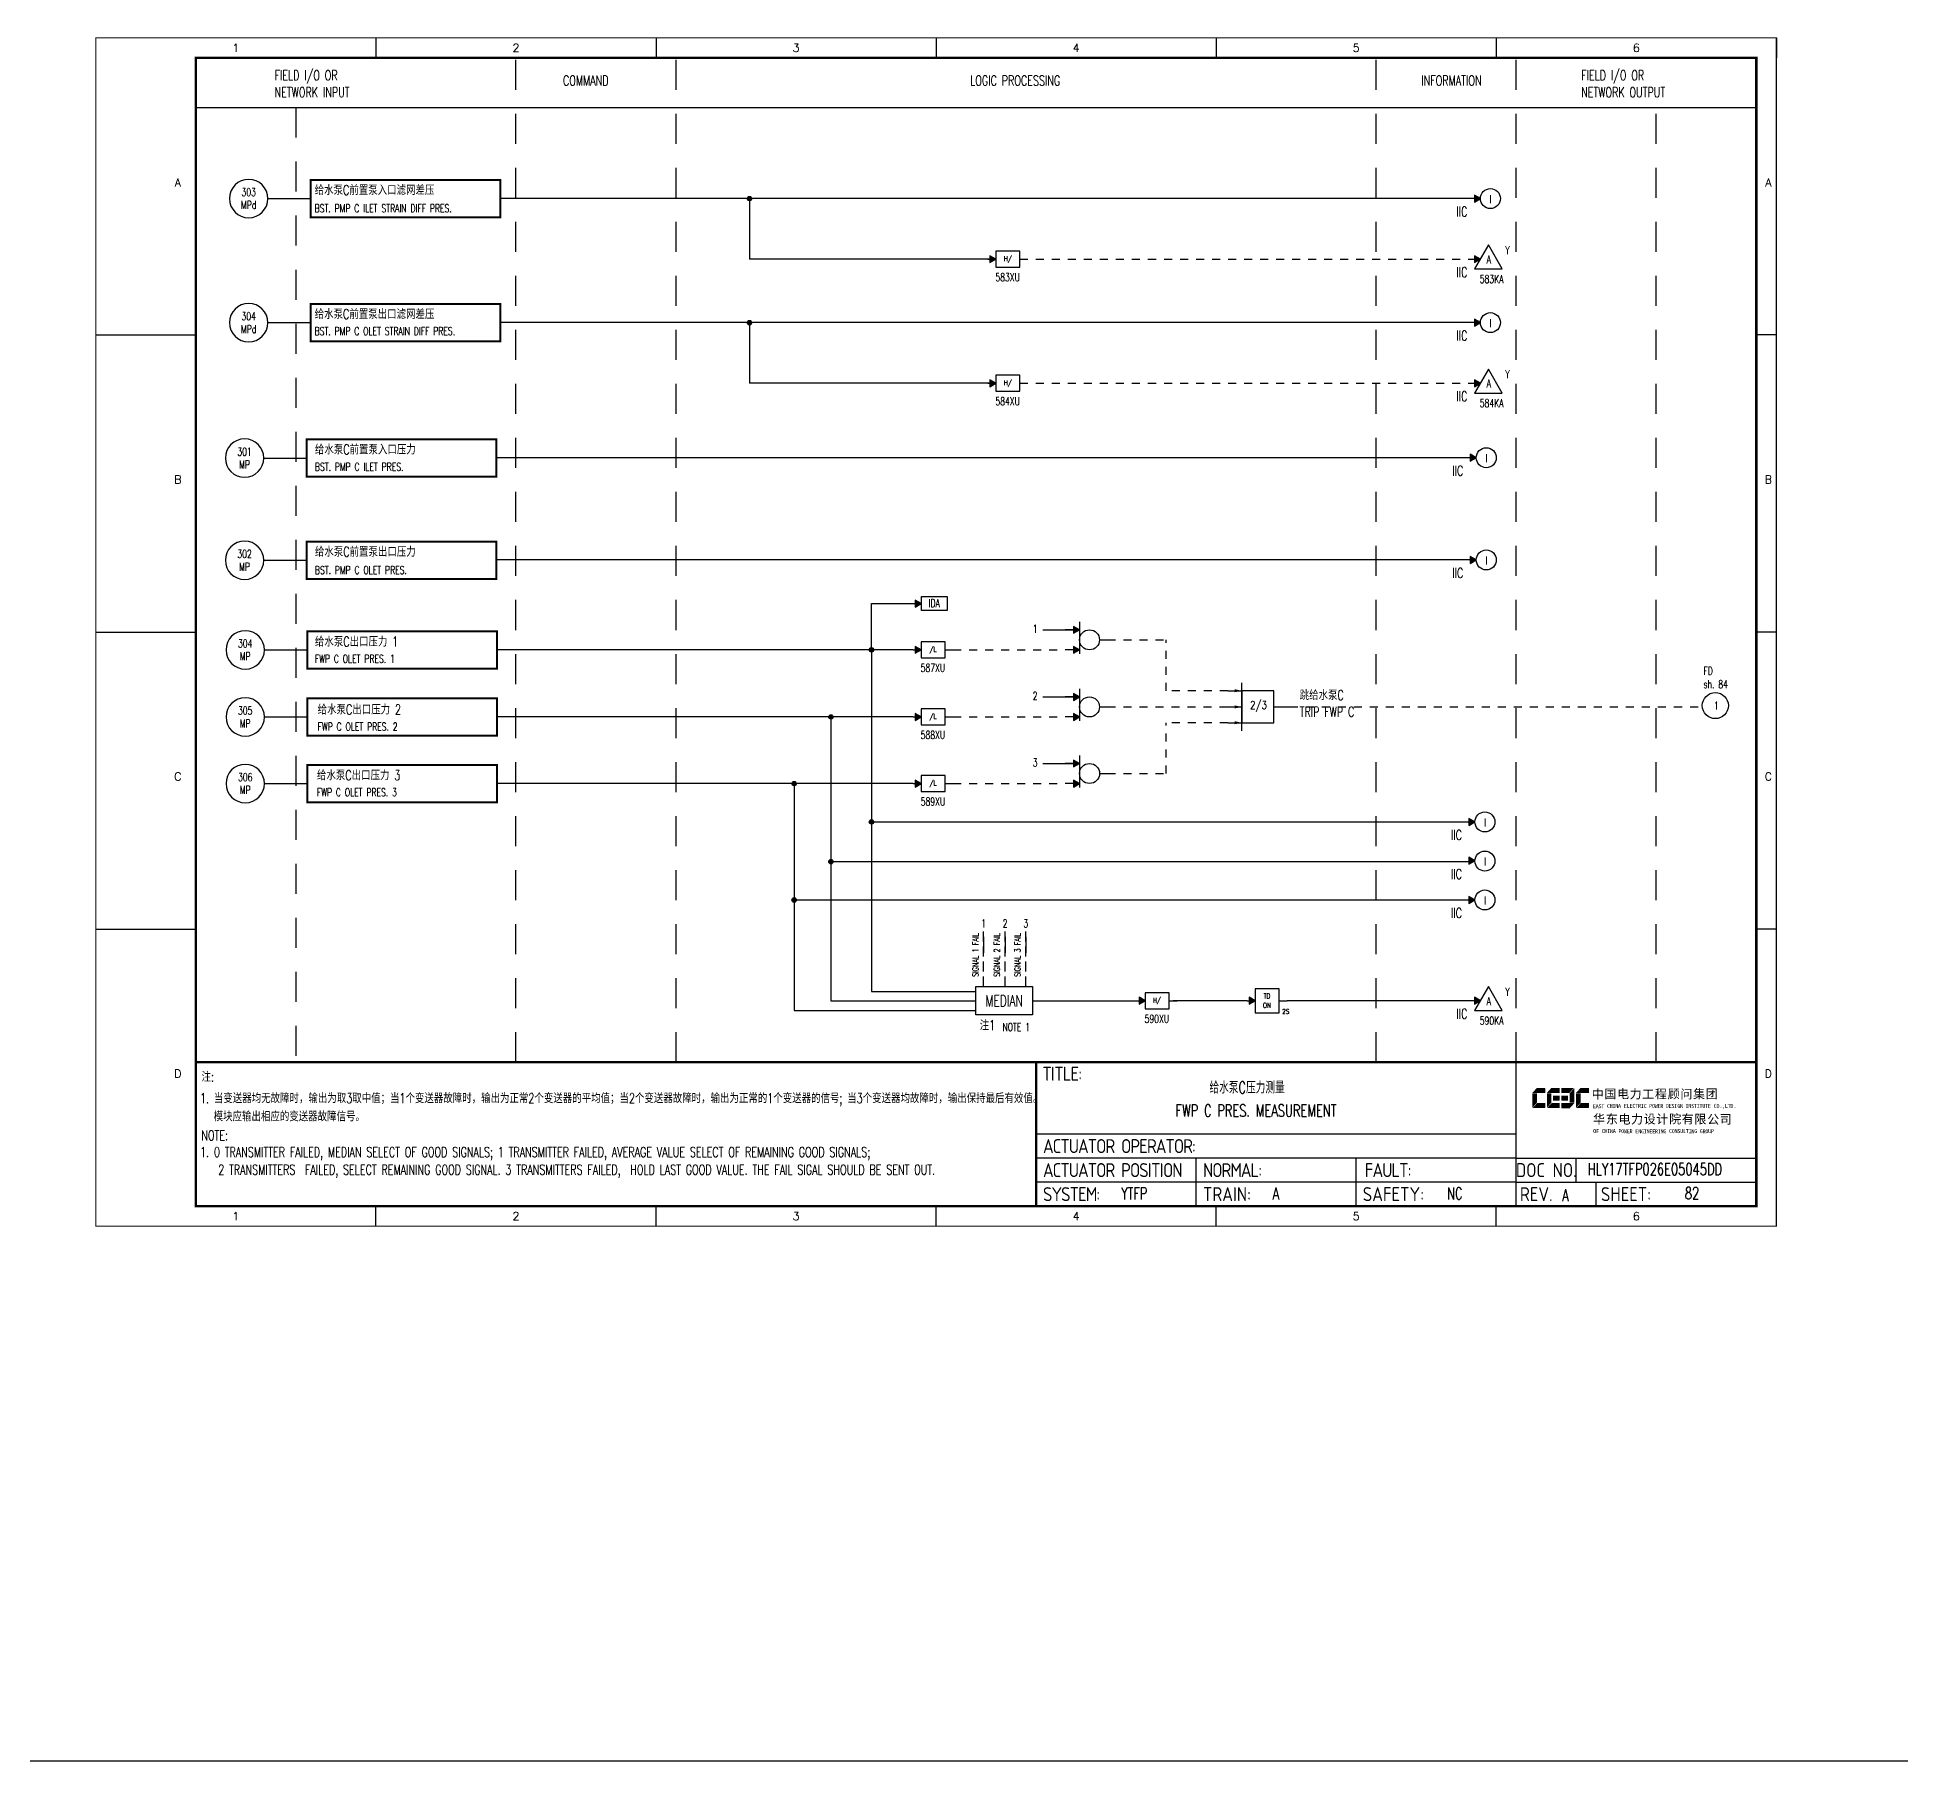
# Model space of a CAD drawing. Header units: millimetres. Extents: x 38833 to 52469, y 29493 to 32647.
# Drawn here: x 47490.3 to 47956, y 31107.2 to 31538 of the extents above; entities that cross this region are included whole.
import ezdxf
from ezdxf.enums import TextEntityAlignment as Align

# ---------------------------------------------------------------- set-up
doc = ezdxf.new("R2010")
doc.units = ezdxf.units.MM
for name, pattern in [('D2', [6, 2, -2, 2]), ('DASHED', [0.75, 0.5, -0.25]), ('JIS_02_0.7', [1.35, 0.75, -0.6])]:
    doc.linetypes.add(name, pattern=pattern)
for name, color, linetype in [('BLOCK', 7, 'Continuous'), ('BORDER', 1, 'Continuous'), ('INSTRUMENT', 4, 'Continuous'), ('MLINE', 6, 'Continuous'), ('TEXT', 7, 'Continuous'), ('TITLE', 1, 'Continuous'), ('TK', 7, 'Continuous'), ('Viewport', 7, 'Continuous'), ('图框_外框线', 7, 'Continuous'), ('图框_标题栏文字', 6, 'Continuous')]:
    doc.layers.add(name, color=color, linetype=linetype)
doc.styles.add('DANIEL', font='COMPLEX', dxfattribs={"width": 0.7, "bigfont": 'GVFS'})
doc.styles.add('ecepdi', font='simhei.ttf', dxfattribs={"width": 0.9})
doc.styles.add('ROMANS', font='romans', dxfattribs={"height": 0.2})
doc.styles.get("Standard").update_dxf_attribs({"font": 'romans.shx', "width": 0.7, "bigfont": 'hztxta.shx'})
doc.styles.add('工程字', font='gbenor.shx', dxfattribs={"bigfont": 'gbcbig.shx'})

# ---------------------------------------------------------------- blocks, each defined once
blk = doc.blocks.new('INS00')
at = {"layer": 'INSTRUMENT', "color": 0}
blk.add_lwpolyline([(6, 0, 1), (-6, 0, 1)], format="xyb", close=True, dxfattribs=at)
at = {"layer": 'INSTRUMENT', "flags": 1}
for tag, p in [('INSNAM', (0, 9)), ('INSDGN', (0, -9)), ('INSSUP', (0, -15)), ('INSTYP', (0, -12)), ('INSMAN', (0, -18)), ('INSREM', (0, -21))]:
    blk.add_attdef(tag, text='', height=3, dxfattribs=at).set_placement(p, align=Align.TOP_CENTER)
at = {"layer": 'INSTRUMENT', "width": 0.7}
for tag, p in [('INSHH', (6, 3.5)), ('INSL', (6, -3)), ('INSLL', (6, -6))]:
    blk.add_attdef(tag, p, '', height=2.5, dxfattribs=at)
for tag, p in [('INSIDE', (0, 2)), ('INSSYS', (0, -2))]:
    blk.add_attdef(tag, text='', height=2.5, dxfattribs=at).set_placement(p, align=Align.MIDDLE)
at = {"layer": 'INSTRUMENT', "linetype": 'DASHED', "width": 0.7}
blk.add_attdef('INSH', (6, 0.5), '', height=2.5, dxfattribs=at)
blk = doc.blocks.new('大于')
at = {"layer": 'BORDER'}
blk.add_hatch(color=256, dxfattribs=at).paths.add_polyline_path([(2178.99, 3748.47), (2177.49, 3749.34), (2177.49, 3747.6)])
for p, q in [((2176.99, 3748.47), (2178.99, 3748.47)), ((2184.99, 3748.47), (2186.99, 3748.47))]:
    blk.add_line(p, q, dxfattribs=at)
for points in [[(2178.99, 3748.47), (2177.49, 3749.34), (2177.49, 3747.6)], [(2184.99, 3750.47), (2178.99, 3750.47), (2178.99, 3746.47), (2184.99, 3746.47)]]:
    blk.add_lwpolyline(points, close=True, dxfattribs=at)
at = {"layer": 'BORDER', "style": 'DANIEL', "width": 0.8}
blk.add_text('H/', height=1.2, dxfattribs=at).set_placement((2181.94, 3748.51), align=Align.MIDDLE)
blk = doc.blocks.new('MEDS')
at = {"layer": 'Viewport'}
blk.add_lwpolyline([(-49.2, 0), (49.2, 0), (49.2, -49.2), (-49.2, -49.2)], close=True, dxfattribs=at)
at = {"color": 7, "linetype": 'Continuous', "style": 'ROMANS'}
blk.add_attdef('MEDIAN', text='', height=19.3, dxfattribs=at).set_placement((0, -24.6), align=Align.MIDDLE)
blk = doc.blocks.new('huo')
at = {"layer": 'BORDER'}
for points in [[(-72.15, 909.27), (-73.65, 910.13), (-73.65, 908.4)], [(-72.15, 904.27), (-73.65, 905.13), (-73.65, 903.4)]]:
    blk.add_hatch(color=256, dxfattribs=at).paths.add_polyline_path(points)
for p, q in [((-72.15, 909.27), (-75.75, 909.27)), ((-72.15, 911.28), (-72.15, 903.28)), ((-72.15, 904.27), (-75.75, 904.27)), ((-67.15, 906.77), (-65.15, 906.77))]:
    blk.add_line(p, q, dxfattribs=at)
for points in [[(-72.15, 909.27), (-73.65, 910.13), (-73.65, 908.4)], [(-72.15, 904.27), (-73.65, 905.13), (-73.65, 903.4)]]:
    blk.add_lwpolyline(points, close=True, dxfattribs=at)
blk.add_circle((-69.65, 906.77), 2.5, dxfattribs=at)
blk = doc.blocks.new('A$C1E0003F3')
h = blk.add_hatch(color=152)
edge = h.paths.add_edge_path()
edge.add_ellipse((5.15, 4.41), major_axis=(0, 0.211), ratio=0.769231, start_angle=-90, end_angle=0)
edge.add_line((5.15, 4.62), (3.22, 4.62))
edge.add_line((3.22, 4.62), (2.09, 3.35))
edge.add_line((2.09, 3.35), (5.32, 3.35))
edge.add_line((5.32, 3.35), (5.32, 4.41))
h.paths.add_polyline_path([(3.22, 3.23), (2.09, 3.23), (2.09, -0.36), (3.22, 0.91)])
edge = h.paths.add_edge_path()
edge.add_line((5.32, 0.81), (3.27, 0.81))
edge.add_line((3.27, 0.81), (2.13, -0.46))
edge.add_line((2.13, -0.46), (5.15, -0.46))
edge.add_ellipse((5.15, -0.25), major_axis=(0, 0.211), ratio=0.769231, start_angle=180, end_angle=270)
edge.add_line((5.32, -0.25), (5.32, 0.81))
h = blk.add_hatch(color=152)
edge = h.paths.add_edge_path()
edge.add_ellipse((8.78, 4.41), major_axis=(0, 0.211), ratio=0.769231, start_angle=-90, end_angle=0)
edge.add_line((8.78, 4.62), (6.84, 4.62))
edge.add_line((6.84, 4.62), (5.71, 3.35))
edge.add_line((5.71, 3.35), (8.94, 3.35))
edge.add_line((8.94, 3.35), (8.94, 4.41))
h.paths.add_polyline_path([(6.84, 3.23), (5.71, 3.23), (5.71, -0.36), (6.84, 0.91)])
edge = h.paths.add_edge_path()
edge.add_ellipse((8.78, 2.49), major_axis=(0, 0.211), ratio=0.769231, start_angle=-90, end_angle=0)
edge.add_line((8.78, 2.7), (7.22, 2.7))
edge.add_line((7.22, 2.7), (7.22, 1.44))
edge.add_line((7.22, 1.44), (8.78, 1.44))
edge.add_ellipse((8.78, 1.65), major_axis=(0, 0.211), ratio=0.769231, start_angle=180, end_angle=270)
edge.add_line((8.94, 1.65), (8.94, 2.49))
edge = h.paths.add_edge_path()
edge.add_line((8.94, 0.81), (6.89, 0.81))
edge.add_line((6.89, 0.81), (5.75, -0.46))
edge.add_line((5.75, -0.46), (8.78, -0.46))
edge.add_ellipse((8.78, -0.25), major_axis=(0, 0.211), ratio=0.769231, start_angle=180, end_angle=270)
edge.add_line((8.94, -0.25), (8.94, 0.81))
h = blk.add_hatch(color=1)
edge = h.paths.add_edge_path()
edge.add_line((12.48, 4.62), (9.46, 4.62))
edge.add_ellipse((9.46, 4.41), major_axis=(0, 0.211), ratio=0.769231, start_angle=0, end_angle=90)
edge.add_line((9.3, 4.41), (9.3, 3.35))
edge.add_line((9.3, 3.35), (11.35, 3.35))
edge.add_line((11.35, 3.35), (12.48, 4.62))
h.paths.add_polyline_path([(12.57, 4.56), (11.38, 3.23), (11.38, 0.93), (12.57, 0.93)])
edge = h.paths.add_edge_path()
edge.add_line((11.03, 2.7), (9.46, 2.7))
edge.add_ellipse((9.46, 2.49), major_axis=(0, 0.211), ratio=0.769231, start_angle=0, end_angle=90)
edge.add_line((9.3, 2.49), (9.3, 1.65))
edge.add_ellipse((9.46, 1.65), major_axis=(0, 0.211), ratio=0.769231, start_angle=90, end_angle=180)
edge.add_line((9.46, 1.44), (11.03, 1.44))
edge.add_line((11.03, 1.44), (11.03, 2.7))
h = blk.add_hatch(color=1)
edge = h.paths.add_edge_path()
edge.add_line((12.58, 0.79), (9.3, 0.79))
edge.add_line((9.3, 0.79), (9.3, -0.27))
edge.add_ellipse((9.46, -0.27), major_axis=(0, 0.211), ratio=0.769231, start_angle=90, end_angle=180)
edge.add_line((9.46, -0.48), (11.43, -0.48))
edge.add_line((11.43, -0.48), (12.58, 0.79))
h = blk.add_hatch(color=152)
edge = h.paths.add_edge_path()
edge.add_ellipse((16.11, 4.41), major_axis=(0, 0.211), ratio=0.769231, start_angle=-90, end_angle=0)
edge.add_line((16.11, 4.62), (14.14, 4.62))
edge.add_line((14.14, 4.62), (13, 3.35))
edge.add_line((13, 3.35), (16.27, 3.35))
edge.add_line((16.27, 3.35), (16.27, 4.41))
h.paths.add_polyline_path([(14.14, 3.23), (13, 3.23), (13, -0.36), (14.14, 0.91)])
edge = h.paths.add_edge_path()
edge.add_line((16.27, 0.81), (14.18, 0.81))
edge.add_line((14.18, 0.81), (13.04, -0.46))
edge.add_line((13.04, -0.46), (16.03, -0.46))
edge.add_ellipse((16.03, -0.15), major_axis=(0, 0.316), ratio=0.769231, start_angle=180, end_angle=270)
edge.add_line((16.27, -0.15), (16.27, 0.81))
at = {"layer": 'TITLE', "color": 7, "style": 'ecepdi'}
for s, p in [('中', (16.92, 1.94)), ('国', (20.09, 2)), ('电', (23.25, 1.99)), ('力', (26.39, 1.96)), ('工', (29.53, 1.95)), ('程', (32.71, 1.98)), ('顾', (35.9, 1.98)), ('问', (39.09, 1.94)), ('集', (42.26, 1.98)), ('团', (45.42, 2.01)), ('华', (17.24, -4.31)), ('东', (20.45, -4.29)), ('电', (23.62, -4.35)), ('力', (26.75, -4.32)), ('设', (29.92, -4.3)), ('计', (33.05, -4.31)), ('院', (36.26, -4.29)), ('有', (39.41, -4.29)), ('限', (42.57, -4.32)), ('公', (45.78, -4.38)), ('司', (48.91, -4.35))]:
    blk.add_text(s, height=2.2, dxfattribs=at).set_placement(p)
at = {"layer": 'TITLE', "color": 7, "style": 'ecepdi', "width": 0.975}
for s, p in [('E', (17.58, 0.02)), ('A', (18.29, 0.03)), ('S', (19, 0.03)), ('T', (19.7, 0.03)), ('C', (21.1, 0.09)), ('H', (21.77, 0.09)), ('I', (22.46, 0.09)), ('N', (23.17, 0.1)), ('A', (23.86, 0.1)), ('E', (25.35, 0.09)), ('L', (26.05, 0.11)), ('E', (26.76, 0.1)), ('C', (27.46, 0.12)), ('T', (28.18, 0.11)), ('R', (28.87, 0.1)), ('I', (29.57, 0.11)), ('C', (30.28, 0.1)), ('P', (31.64, 0.09)), ('O', (32.32, 0.08)), ('W', (33.03, 0.08)), ('E', (33.72, 0.08)), ('R', (34.42, 0.09)), ('D', (35.81, 0.1)), ('E', (36.52, 0.1)), ('S', (37.2, 0.1)), ('I', (37.91, 0.09)), ('G', (38.68, 0.11)), ('N', (39.38, 0.09)), ('I', (40.72, 0.07)), ('N', (41.43, 0.08)), ('S', (42.14, 0.08)), ('T', (42.83, 0.08)), ('I', (43.52, 0.09)), ('T', (44.22, 0.07)), ('U', (44.93, 0.07)), ('T', (45.63, 0.08)), ('E', (46.34, 0.09)), ('C', (47.76, 0.11)), ('O', (48.48, 0.1)), ('L', (50.56, 0.1)), ('T', (51.27, 0.1)), ('D', (51.96, 0.1)), ('.', (49.23, 0.1)), (',', (49.87, 0.1)), ('.', (52.72, 0.11)), ('O', (17.67, -6.18)), ('OF', (18.01, -6.2)), ('F', (18.37, -6.2)), ('C', (19.8, -6.19)), ('H', (20.47, -6.19)), ('I', (21.15, -6.19)), ('N', (21.87, -6.18)), ('A', (22.56, -6.18)), ('P', (23.98, -6.2)), ('O', (24.66, -6.21)), ('W', (25.36, -6.21)), ('E', (26.06, -6.21)), ('R', (26.75, -6.2)), ('E', (28.19, -6.24)), ('N', (28.91, -6.27)), ('G', (29.62, -6.26)), ('I', (30.32, -6.27)), ('N', (31.02, -6.27)), ('E', (31.7, -6.28)), ('E', (32.41, -6.27)), ('R', (33.1, -6.24)), ('I', (33.81, -6.24)), ('N', (34.51, -6.26)), ('G', (35.2, -6.24)), ('C', (36.61, -6.19)), ('O', (37.3, -6.21)), ('N', (38, -6.2)), ('S', (38.71, -6.21)), ('U', (39.41, -6.18)), ('L', (40.11, -6.18)), ('T', (40.81, -6.19)), ('I', (41.51, -6.21)), ('N', (42.2, -6.21)), ('G', (42.91, -6.17)), ('G', (44.29, -6.2)), ('R', (45, -6.21)), ('O', (45.69, -6.22)), ('U', (46.39, -6.2)), ('P', (47.1, -6.23))]:
    blk.add_text(s, height=1, dxfattribs=at).set_placement(p, align=Align.MIDDLE_CENTER)
blk = doc.blocks.new('A$C613255F0')
for p, q in [((70, 297), (70, 292)), ((140, 297), (140, 292)), ((210, 297), (210, 292)), ((280, 297), (280, 292)), ((350, 297), (350, 292)), ((420, 297), (420, 292)), ((0, 222.75), (25, 222.75)), ((420, 222.75), (415, 222.75)), ((0, 148.5), (25, 148.5)), ((420, 148.5), (415, 148.5)), ((0, 74.25), (25, 74.25)), ((420, 74.25), (415, 74.25)), ((70, 0), (70, 5)), ((140, 0), (140, 5)), ((210, 0), (210, 5)), ((280, 0), (280, 5)), ((350, 0), (350, 5))]:
    blk.add_line(p, q)
at = {"layer": 'MLINE', "linetype": 'JIS_02_0.7', "ltscale": 10}
for p, q in [((105, 41), (105, 292)), ((145, 41), (145, 292)), ((320, 41), (320, 292)), ((355, 41), (355, 292)), ((50, 279.56), (50, 41)), ((390, 41), (390, 279.56))]:
    blk.add_line(p, q, dxfattribs=at)
at = {"layer": 'MLINE'}
blk.add_line((25, 279.56), (415, 279.56), dxfattribs=at)
at = {"layer": '图框_外框线'}
for p, q in [((355, 5), (355, 41)), ((355, 23), (235, 23)), ((355, 17), (235, 17)), ((275, 11), (275, 17)), ((315, 11), (315, 17)), ((355, 17), (415, 17)), ((370, 11), (370, 17)), ((355, 11), (235, 11)), ((355, 11), (235, 11)), ((275, 5), (275, 11)), ((315, 5), (315, 11)), ((355, 11), (415, 11)), ((375, 5), (375, 11))]:
    blk.add_line(p, q, dxfattribs=at)
for points, const_width in [([(0, 0), (420, 0), (420, 297), (0, 297)], 0.3), ([(25, 5), (415, 5), (415, 292), (25, 292)], 0.6)]:
    blk.add_lwpolyline(points, close=True, dxfattribs=dict(at, const_width=const_width))
at = {"layer": '图框_外框线', "const_width": 0.6}
blk.add_lwpolyline([(235, 41), (25, 41)], dxfattribs=at)
at = {"layer": '图框_外框线'}
blk.add_lwpolyline([(415, 41, 0.6, 0.6, 0), (235, 41, 0.6, 0.6, 0), (235, 5, 0, 0, 0)], format="xyseb", dxfattribs=at)
blk.add_blockref('A$C1E0003F3', (356.94, 29.95))
at = {"layer": 'MLINE', "char_height": 2.5, "width": 31.8959, "attachment_point": 1}
for s, insert in [('FIELD I/O OR', (44.67, 288.89)), ('FIELD I/O OR', (371.22, 288.89)), ('NETWORK INPUT', (44.67, 284.64)), ('COMMAND', (116.74, 287.58)), ('LOGIC PROCESSING', (218.52, 287.58)), ('INFORMATION', (331.25, 287.58)), ('NETWORK OUTPUT', (371.22, 284.64))]:
    blk.add_mtext(s, dxfattribs=dict(at, insert=insert))
at = {"layer": 'TK', "color": 3}
for s, p in [('1', (35, 294.5)), ('2', (105, 294.5)), ('3', (175, 294.5)), ('4', (245, 294.5)), ('5', (315, 294.5)), ('6', (385, 294.5)), ('1', (35, 2.5)), ('2', (105, 2.5)), ('3', (175, 2.5)), ('4', (245, 2.5)), ('5', (315, 2.5)), ('6', (385, 2.5))]:
    blk.add_text(s, height=2, dxfattribs=at).set_placement(p, align=Align.MIDDLE)
for s, p in [('A', (20.5, 259.88)), ('A', (418, 259.88)), ('B', (20.5, 185.62)), ('B', (418, 185.62)), ('C', (20.5, 111.38)), ('C', (418, 111.38)), ('D', (20.5, 37.12)), ('D', (418, 37.12))]:
    blk.add_text(s, height=2, dxfattribs=at).set_placement(p, align=Align.CENTER)
at = {"layer": '图框_标题栏文字', "char_height": 3.5, "style": '工程字'}
for s, insert, width, attachment_point in [('{\\T0.9; TITLE:}', (234.86, 38.09), 14.2249, 4), ('{\\T0.9; ACTUATOR OPERATOR:}', (235, 20), 40, 4), ('{\\T0.9; ACTUATOR POSITION}', (235, 14), 45, 4), ('{\\T0.9; NORMAL:}', (275, 14), 18.2557, 4), ('{\\T0.9; FAULT:}', (315.44, 14), 15, 4), ('DOC NO.', (362.5, 14), 15, 5), ('{\\T0.9; SYSTEM:}', (235, 8), 17.9526, 4), ('{\\T0.9; }TRAIN: ', (275, 8), 17.6638, 4), ('SAFETY:', (324.3, 8), 22.3993, 5), ('REV.', (360, 8), 10, 5), ('SHEET:', (382.42, 8), 20, 5)]:
    blk.add_mtext(s, dxfattribs=dict(at, insert=insert, width=width, attachment_point=attachment_point))
blk = doc.blocks.new('TD ON')
at = {"layer": 'BORDER'}
blk.add_hatch(color=256, dxfattribs=at).paths.add_polyline_path([(2178.99, 3763.24), (2177.49, 3764.11), (2177.49, 3762.37)])
for p, q in [((2176.99, 3763.24), (2178.99, 3763.24)), ((2184.99, 3763.24), (2186.99, 3763.24))]:
    blk.add_line(p, q, dxfattribs=at)
for points in [[(2178.99, 3763.24), (2177.49, 3764.11), (2177.49, 3762.37)], [(2184.99, 3766.24), (2178.99, 3766.24), (2178.99, 3760.24), (2184.99, 3760.24)]]:
    blk.add_lwpolyline(points, close=True, dxfattribs=at)
at = {"layer": 'BORDER', "style": 'DANIEL', "width": 0.8}
for s, p in [('TD', (2181.94, 3764.43)), ('ON', (2181.94, 3762.09))]:
    blk.add_text(s, height=1.2, dxfattribs=at).set_placement(p, align=Align.MIDDLE)

msp = doc.modelspace()

# ---------------------------------------------------------------- hatches: boundary and pattern name
h = msp.add_hatch(color=256)
edge = h.paths.add_edge_path()
edge.add_arc((47668.25, 31497.69), 0.55, 0, 360)
for points in [[(47850.92, 31497.69), (47849.42, 31498.56), (47849.42, 31496.82)], [(47850.92, 31482.54), (47849.42, 31483.41), (47849.42, 31481.67)], [(47850.92, 31466.68), (47849.42, 31467.54), (47849.42, 31465.81)], [(47850.92, 31451.53), (47849.42, 31452.39), (47849.42, 31450.66)], [(47849.89, 31432.92), (47848.39, 31433.79), (47848.39, 31432.06)], [(47849.89, 31407.37), (47848.39, 31408.23), (47848.39, 31406.5)], [(47711.2, 31396.45), (47709.7, 31397.32), (47709.7, 31395.59)], [(47849.55, 31341.89), (47848.05, 31342.75), (47848.05, 31341.02)], [(47849.55, 31332.2), (47848.05, 31333.07), (47848.05, 31331.34)], [(47849.55, 31322.38), (47848.05, 31323.25), (47848.05, 31321.52)], [(47850.92, 31297.19), (47849.42, 31298.06), (47849.42, 31296.32)]]:
    msp.add_hatch(color=256).paths.add_polyline_path(points)
h = msp.add_hatch(color=256)
edge = h.paths.add_edge_path()
edge.add_arc((47668.25, 31466.68), 0.55, 0, 360)
h = msp.add_hatch(color=256)
edge = h.paths.add_edge_path()
edge.add_arc((47698.75, 31384.89), 0.55, 0, 360)
h = msp.add_hatch(color=256)
edge = h.paths.add_edge_path()
edge.add_arc((47688.61, 31368.13), 0.55, 0, 360)
h = msp.add_hatch(color=256)
edge = h.paths.add_edge_path()
edge.add_arc((47679.42, 31351.48), 0.55, 0, 360)
h = msp.add_hatch(color=256)
edge = h.paths.add_edge_path()
edge.add_arc((47698.75, 31341.89), 0.55, 0, 360)
h = msp.add_hatch(color=256)
edge = h.paths.add_edge_path()
edge.add_arc((47688.61, 31331.96), 0.55, 0, 360)
h = msp.add_hatch(color=256)
edge = h.paths.add_edge_path()
edge.add_arc((47679.42, 31322.38), 0.55, 0, 360)
at = {"layer": 'BORDER'}
for points in [[(47711.18, 31384.89), (47709.68, 31385.76), (47709.68, 31384.03)], [(47711.18, 31368.13), (47709.68, 31369), (47709.68, 31367.27)], [(47711.19, 31351.48), (47709.69, 31352.35), (47709.69, 31350.62)]]:
    msp.add_hatch(color=256, dxfattribs=at).paths.add_polyline_path(points)

# ---------------------------------------------------------------- linework, layer by layer
for p, q in [((47547.89, 31497.69), (47558.59, 31497.69)), ((47850.92, 31497.69), (47605.99, 31497.69)), ((47668.25, 31497.69), (47668.25, 31482.54)), ((47729.85, 31482.54), (47668.25, 31482.54)), ((47735.85, 31482.54), (47736.65, 31482.54)), ((47547.89, 31466.68), (47558.59, 31466.68)), ((47850.92, 31466.68), (47605.99, 31466.68)), ((47668.25, 31466.68), (47668.25, 31451.53)), ((47729.85, 31451.53), (47668.25, 31451.53)), ((47735.85, 31451.53), (47736.65, 31451.53)), ((47546.86, 31432.83), (47557.56, 31432.83)), ((47849.89, 31432.92), (47604.96, 31432.92)), ((47546.86, 31407.28), (47557.56, 31407.28)), ((47849.89, 31407.37), (47604.96, 31407.37)), ((47698.75, 31384.89), (47698.75, 31396.45)), ((47698.75, 31396.45), (47711.23, 31396.45)), ((47741.59, 31389.89), (47750.72, 31389.89)), ((47547.02, 31384.89), (47557.72, 31384.89)), ((47709.18, 31384.89), (47605.13, 31384.89)), ((47698.75, 31384.89), (47698.75, 31341.89)), ((47717.18, 31384.89), (47717.98, 31384.89)), ((47741.59, 31373.13), (47750.72, 31373.13)), ((47547.02, 31368.13), (47557.72, 31368.13)), ((47709.18, 31368.13), (47605.13, 31368.13)), ((47688.61, 31368.13), (47688.61, 31332.83)), ((47717.18, 31368.13), (47717.98, 31368.13)), ((47741.6, 31356.48), (47750.73, 31356.48)), ((47547.03, 31351.48), (47557.73, 31351.48)), ((47709.19, 31351.48), (47605.14, 31351.48)), ((47679.42, 31351.48), (47679.42, 31323.99)), ((47717.19, 31351.48), (47717.99, 31351.48)), ((47698.75, 31341.89), (47848.05, 31341.89)), ((47698.75, 31341.89), (47698.75, 31299.48)), ((47688.61, 31332.83), (47688.61, 31297.19)), ((47688.61, 31331.96), (47848.05, 31331.96)), ((47679.42, 31323.99), (47679.42, 31294.75)), ((47679.42, 31322.38), (47848.05, 31322.38)), ((47688.61, 31297.19), (47724.79, 31297.19)), ((47698.75, 31299.48), (47724.79, 31299.48)), ((47738.97, 31297.19), (47765.65, 31297.19)), ((47773.15, 31297.19), (47773.94, 31297.19)), ((47792.63, 31297.19), (47774.15, 31297.19)), ((47849.42, 31297.19), (47802.63, 31297.19)), ((47679.42, 31294.75), (47724.79, 31294.75)), ((39417.51, 31107.25), (50497.51, 31107.25))]:
    msp.add_line(p, q)
at = {"linetype": 'D2'}
for p, q in [((47735.85, 31482.54), (47850.92, 31482.54)), ((47735.85, 31451.53), (47850.92, 31451.53)), ((47757.72, 31387.39), (47772.4, 31387.39)), ((47772.4, 31374.68), (47772.4, 31387.39)), ((47719.18, 31384.89), (47747.13, 31384.89)), ((47787.84, 31374.68), (47772.4, 31374.68)), ((47719.18, 31368.13), (47747.13, 31368.13)), ((47757.72, 31370.63), (47787.84, 31370.63)), ((47787.84, 31366.68), (47772.4, 31366.68)), ((47772.4, 31353.98), (47772.4, 31366.68)), ((47803.31, 31370.68), (47906.4, 31370.68)), ((47757.72, 31353.98), (47772.4, 31353.98)), ((47719.19, 31351.48), (47747.14, 31351.48))]:
    msp.add_line(p, q, dxfattribs=at)
at = {"color": 1}
for p, q in [((47791.31, 31364.68), (47791.31, 31376.68)), ((47799.31, 31370.68), (47803.31, 31370.68))]:
    msp.add_line(p, q, dxfattribs=at)
at = {"linetype": 'DASHED', "ltscale": 5}
for p, q in [((47726.77, 31300.77), (47726.77, 31314.92)), ((47732.15, 31300.77), (47732.15, 31314.92)), ((47737.31, 31300.77), (47737.31, 31314.92))]:
    msp.add_line(p, q, dxfattribs=at)
at = {"const_width": 0.5}
for points in [[(47558.59, 31502.36), (47605.99, 31502.36), (47605.99, 31493.02), (47558.59, 31493.02), (47558.59, 31502.36)], [(47558.59, 31471.35), (47605.99, 31471.35), (47605.99, 31462.01), (47558.59, 31462.01), (47558.59, 31471.35)], [(47557.56, 31437.5), (47604.96, 31437.5), (47604.96, 31428.16), (47557.56, 31428.16), (47557.56, 31437.5)], [(47557.56, 31411.95), (47604.96, 31411.95), (47604.96, 31402.6), (47557.56, 31402.6), (47557.56, 31411.95)], [(47557.72, 31389.56), (47605.13, 31389.56), (47605.13, 31380.22), (47557.72, 31380.22), (47557.72, 31389.56)], [(47557.72, 31372.8), (47605.13, 31372.8), (47605.13, 31363.46), (47557.72, 31363.46), (47557.72, 31372.8)], [(47557.73, 31356.15), (47605.14, 31356.15), (47605.14, 31346.81), (47557.73, 31346.81), (47557.73, 31356.15)]]:
    msp.add_lwpolyline(points, dxfattribs=at)
for points in [[(47850.92, 31497.69), (47849.42, 31498.56), (47849.42, 31496.82)], [(47850.92, 31482.54), (47849.42, 31483.41), (47849.42, 31481.67)], [(47850.92, 31466.68), (47849.42, 31467.54), (47849.42, 31465.81)], [(47850.92, 31451.53), (47849.42, 31452.39), (47849.42, 31450.66)], [(47849.89, 31432.92), (47848.39, 31433.79), (47848.39, 31432.06)], [(47849.89, 31407.37), (47848.39, 31408.23), (47848.39, 31406.5)], [(47711.2, 31396.45), (47709.7, 31397.32), (47709.7, 31395.59)], [(47711.23, 31398.23), (47717.63, 31398.23), (47717.63, 31394.71), (47711.23, 31394.71)], [(47849.55, 31341.89), (47848.05, 31342.75), (47848.05, 31341.02)], [(47849.55, 31332.2), (47848.05, 31333.07), (47848.05, 31331.34)], [(47849.55, 31322.38), (47848.05, 31323.25), (47848.05, 31321.52)], [(47850.92, 31297.19), (47849.42, 31298.06), (47849.42, 31296.32)]]:
    msp.add_lwpolyline(points, close=True)
at = {"color": 1}
for points in [[(47856.4, 31480.09), (47852.94, 31486.09), (47849.48, 31480.09)], [(47856.4, 31449.08), (47852.94, 31455.08), (47849.48, 31449.08)], [(47791.31, 31366.68), (47799.31, 31366.68), (47799.31, 31374.68), (47791.31, 31374.68)], [(47856.4, 31294.74), (47852.94, 31300.74), (47849.48, 31294.74)]]:
    msp.add_lwpolyline(points, close=True, dxfattribs=at)
for points in [[(47726.77, 31313.16), (47726.77, 31309.14)], [(47732.14, 31313.16), (47732.14, 31309.14)], [(47737.3, 31313.16), (47737.3, 31309.14)]]:
    msp.add_lwpolyline(points)
for centre, radius in [((47668.25, 31497.69), 0.55), ((47853.42, 31497.69), 2.5), ((47853.42, 31466.68), 2.5), ((47668.25, 31466.68), 0.55), ((47852.39, 31432.92), 2.5), ((47852.39, 31407.37), 2.5), ((47698.75, 31384.89), 0.55), ((47688.61, 31368.13), 0.55), ((47679.42, 31351.48), 0.55), ((47852.05, 31341.89), 2.5), ((47698.75, 31341.89), 0.55), ((47852.05, 31332.11), 2.5), ((47688.61, 31331.96), 0.55), ((47852.05, 31322.38), 2.5), ((47679.42, 31322.38), 0.55)]:
    msp.add_circle(centre, radius)
at = {"layer": 'BORDER'}
for p, q in [((47709.18, 31384.89), (47711.18, 31384.89)), ((47717.18, 31384.89), (47719.18, 31384.89)), ((47709.18, 31368.13), (47711.18, 31368.13)), ((47717.18, 31368.13), (47719.18, 31368.13)), ((47709.19, 31351.48), (47711.19, 31351.48)), ((47717.19, 31351.48), (47719.19, 31351.48))]:
    msp.add_line(p, q, dxfattribs=at)
for points in [[(47711.18, 31384.89), (47709.68, 31385.76), (47709.68, 31384.03)], [(47717.18, 31386.89), (47711.18, 31386.89), (47711.18, 31382.89), (47717.18, 31382.89)], [(47711.18, 31368.13), (47709.68, 31369), (47709.68, 31367.27)], [(47717.18, 31370.13), (47711.18, 31370.13), (47711.18, 31366.13), (47717.18, 31366.13)], [(47717.19, 31353.48), (47711.19, 31353.48), (47711.19, 31349.48), (47717.19, 31349.48)], [(47711.19, 31351.48), (47709.69, 31352.35), (47709.69, 31350.62)]]:
    msp.add_lwpolyline(points, close=True, dxfattribs=at)
at = {"layer": 'BORDER', "color": 0}
msp.add_circle((47909.64, 31370.96), 3.25, dxfattribs=at)
at = {"layer": 'TITLE', "color": 1}
for p, q in [((47787.84, 31374.68), (47791.31, 31374.68)), ((47787.84, 31370.63), (47791.31, 31370.63)), ((47787.84, 31366.68), (47791.31, 31366.68))]:
    msp.add_line(p, q, dxfattribs=at)
for points in [[(47791.31, 31374.68, 0, 0.744, 0), (47789.53, 31374.68, 0.744, 0.744, 0)], [(47791.31, 31370.63, 0, 0.744, 0), (47789.53, 31370.63, 0.744, 0.744, 0)], [(47791.31, 31366.68, 0, 0.744, 0), (47789.53, 31366.68, 0.744, 0.744, 0)]]:
    msp.add_lwpolyline(points, format="xyseb", dxfattribs=at)

# ---------------------------------------------------------------- block references
for name, p in [('A$C613255F0', (47504.89, 31240.86)), ('大于', (45550.86, 27734.07)), ('大于', (45550.86, 27703.06)), ('huo', (47822.88, 30480.63)), ('huo', (47822.88, 30463.87)), ('huo', (47822.89, 30447.22)), ('大于', (45588.15, 27548.72)), ('TD ON', (45615.64, 27533.95))]:
    msp.add_blockref(name, p)
at = {"layer": 'MLINE', "xscale": 0.7999999999992724, "yscale": 0.7999999999992724, "zscale": 0.7999999999992724}
for p, values in [((47543.09, 31497.69), {'INSIDE': '303', 'INSSYS': 'MPd'}), ((47543.09, 31466.68), {'INSIDE': '304', 'INSSYS': 'MPd'}), ((47542.06, 31432.83), {'INSIDE': '301', 'INSSYS': 'MP'}), ((47542.06, 31407.28), {'INSIDE': '302', 'INSSYS': 'MP'}), ((47542.22, 31384.89), {'INSIDE': '304', 'INSSYS': 'MP'}), ((47542.22, 31368.13), {'INSIDE': '305', 'INSSYS': 'MP'}), ((47542.23, 31351.48), {'INSIDE': '306', 'INSSYS': 'MP'})]:
    msp.add_blockref('INS00', p, dxfattribs=at).add_auto_attribs(values)
at = {"layer": 'Viewport'}
ref = msp.add_blockref('MEDS', (47731.88, 31300.73), dxfattribs=dict(at, xscale=0.1440000000002328, yscale=0.1440000000002328, zscale=0.1440000000002328))
ref.add_attrib('MEDIAN', 'MEDIAN', dxfattribs={"layer": '0', "color": 7, "linetype": 'Continuous', "height": 2.779, "style": 'ROMANS', "width": 0.7}).set_placement((47731.88, 31297.19), align=Align.MIDDLE)

# ---------------------------------------------------------------- texts
at = {"width": 0.7}
for p in [(47853.45, 31496.56), (47853.45, 31465.55), (47852.43, 31431.8), (47852.43, 31406.24), (47852.08, 31340.76), (47852.08, 31330.98), (47852.08, 31321.26)]:
    msp.add_text('I', height=2, dxfattribs=at).set_placement(p, align=Align.CENTER)
at = {"color": 1, "width": 0.7}
for p in [(47853.03, 31481.46), (47853.03, 31450.45), (47853.03, 31296.11)]:
    msp.add_text('A', height=2, dxfattribs=at).set_placement(p, align=Align.CENTER)
at = {"width": 0.7}
for s, p in [('注:', (47531.29, 31276.95)), ('1. 当变送器均无故障时，输出为取3取中值；当1个变送器故障时，输出为正常2个变送器的平均值；当2个变送器故障时，输出为正常的1个变送器的信号; 当3个变送器均故障时，输出保持最后有效值。', (47530.95, 31271.6)), ('模块应输出相应的变送器故障信号。', (47534.34, 31267.06)), ('NOTE:', (47531.25, 31262.29)), ('1. 0 TRANSMITTER FAILED, MEDIAN SELECT OF GOOD SIGNALS; 1 TRANSMITTER FAILED, AVERAGE VALUE SELECT OF REMAINING GOOD SIGNALS; ', (47530.95, 31258.12))]:
    msp.add_text(s, height=2.5, dxfattribs=at).set_placement(p)
at = {"attachment_point": 1}
for s, insert, char_height, width in [('给水泵C前置泵入口滤网差压', (47559.58, 31501.08), 2.5, 73.0067), ('\\PBST. PMP C ILET STRAIN DIFF PRES.', (47559.58, 31499.59), 2, 73.0067), ('IIC', (47844.91, 31495.69), 2.5, 4.5039), ('Y', (47857.15, 31485.78), 2, 73.0067), ('583XU', (47729.71, 31479.03), 2, 11.1697), ('IIC', (47844.91, 31480.54), 2.5, 4.5039), ('583KA', (47850.76, 31478.58), 2, 73.0067), ('给水泵C前置泵出口滤网差压', (47559.58, 31470.07), 2.5, 73.0067), ('BST. PMP C OLET STRAIN DIFF PRES.', (47559.58, 31465.56), 2, 73.0067), ('IIC', (47844.91, 31464.68), 2.5, 4.5039), ('Y', (47857.15, 31454.77), 2, 73.0067), ('584XU', (47729.71, 31448.02), 2, 11.1697), ('IIC', (47844.91, 31449.53), 2.5, 4.5039), ('584KA', (47850.76, 31447.57), 2, 73.0067), ('给水泵C前置泵入口压力', (47559.64, 31436.23), 2.5, 73.0067), ('BST. PMP C ILET PRES.', (47559.64, 31431.65), 2, 73.0067), ('IIC', (47843.89, 31430.92), 2.5, 4.5039), ('给水泵C前置泵出口压力', (47559.64, 31410.67), 2.5, 73.0067), ('\\PBST. PMP C OLET PRES.', (47559.64, 31409.18), 2, 73.0067), ('IIC', (47843.89, 31405.37), 2.5, 4.5039), ('IDA', (47713.02, 31397.58), 2, 73.0067), ('给水泵C出口压力 1', (47559.64, 31388.21), 2.5, 73.0067), ('FWP C OLET PRES. 1', (47559.64, 31383.67), 2, 73.0067), ('587XU', (47711.04, 31381.38), 2, 11.1697), ('给水泵C出口压力 2', (47560.32, 31371.24), 2.5, 73.0067), ('跳给水泵C \\PTRIP FWP C', (47805.76, 31374.84), 2.5, 73.0067), ('1', (47909.27, 31371.95), 2, 73.0067), ('FWP C OLET PRES. 2', (47560.32, 31366.71), 2, 73.0067), ('588XU', (47711.04, 31364.62), 2, 11.1697), ('给水泵C出口压力 3', (47560.15, 31354.82), 2.5, 73.0067), ('FWP C OLET PRES. 3', (47560.15, 31350.29), 2, 73.0067), ('589XU', (47711.05, 31347.97), 2, 11.1697), ('IIC', (47843.54, 31339.89), 2.5, 4.5039), ('IIC', (47843.54, 31330.11), 2.5, 4.5039), ('IIC', (47843.54, 31320.38), 2.5, 4.5039), ('Y', (47857.15, 31300.43), 2, 73.0067), ('注1', (47725.78, 31292.33), 2.5, 57.1272), ('590XU', (47767, 31293.68), 2, 11.1697), ('IIC', (47844.91, 31295.19), 2.5, 4.5039), ('590KA', (47850.76, 31293.23), 2, 73.0067), ('NOTE 1', (47731.47, 31291.63), 2, 57.1272), ('给水泵C压力测量', (47783.22, 31277.01), 3, 57.1272), ('FWP C PRES. MEASUREMENT', (47774.72, 31271.24), 3, 74.0185), ('2 TRANSMITTERS  FAILED, SELECT REMAINING GOOD SIGNAL. 3 TRANSMITTERS FAILED,  HOLD LAST GOOD VALUE. THE FAIL SIGAL SHOULD BE SENT OUT.      ', (47535.48, 31256.22), 2.5, 204.4933), ('YTFP', (47761.13, 31250.54), 3, 8.5983), ('A', (47799, 31250.54), 3, 4.8474), ('NC', (47842.58, 31250.54), 3, 4.8474), ('A', (47871.37, 31250.1), 3, 8.5983)]:
    msp.add_mtext(s, dxfattribs=dict(at, insert=insert, char_height=char_height, width=width))
at = {"color": 4, "insert": (47906.66, 31380.63), "char_height": 2, "width": 73.0067, "attachment_point": 1}
msp.add_mtext('FD\\Psh. 84', dxfattribs=at)
at = {"char_height": 1.5, "width": 57.1272, "attachment_point": 1, "rotation": 90}
for s, insert in [('SIGNAL 1 FAIL', (47723.95, 31303.15)), ('SIGNAL 2 FAIL', (47729.33, 31303.15)), ('SIGNAL 3 FAIL', (47734.49, 31303.15))]:
    msp.add_mtext(s, dxfattribs=dict(at, insert=insert))
at = {"width": 0.7}
for tag, p, s in [('HLY17TFP026E05045DD', (47877.75, 31253.61), ''), ('82', (47902.03, 31247.61), '1')]:
    msp.add_attdef(tag, p, s, height=3, dxfattribs=at)
at = {"layer": 'BLOCK', "color": 1, "style": 'DANIEL', "width": 0.8}
msp.add_text('2/3', height=2, dxfattribs=at).set_placement((47795.47, 31370.97), align=Align.MIDDLE)
at = {"layer": 'BLOCK', "style": 'DANIEL', "width": 0.8}
msp.add_text('2S', height=1.2, dxfattribs=at).set_placement((47802.29, 31294.52), align=Align.MIDDLE)
at = {"layer": 'BORDER', "style": 'DANIEL', "width": 0.8}
for p in [(47714.13, 31384.94), (47714.13, 31368.18), (47714.14, 31351.53)]:
    msp.add_text('/L', height=1.2, dxfattribs=at).set_placement(p, align=Align.MIDDLE)
at = {"layer": 'TEXT', "width": 0.7}
for s, p in [('1', (47739.64, 31390.15)), ('2', (47739.64, 31373.39)), ('3', (47739.65, 31356.74)), ('1', (47726.77, 31316.52)), ('2', (47732.14, 31316.52)), ('3', (47737.31, 31316.52))]:
    msp.add_text(s, height=2, dxfattribs=at).set_placement(p, align=Align.MIDDLE)

doc.saveas('drawing.dxf')
